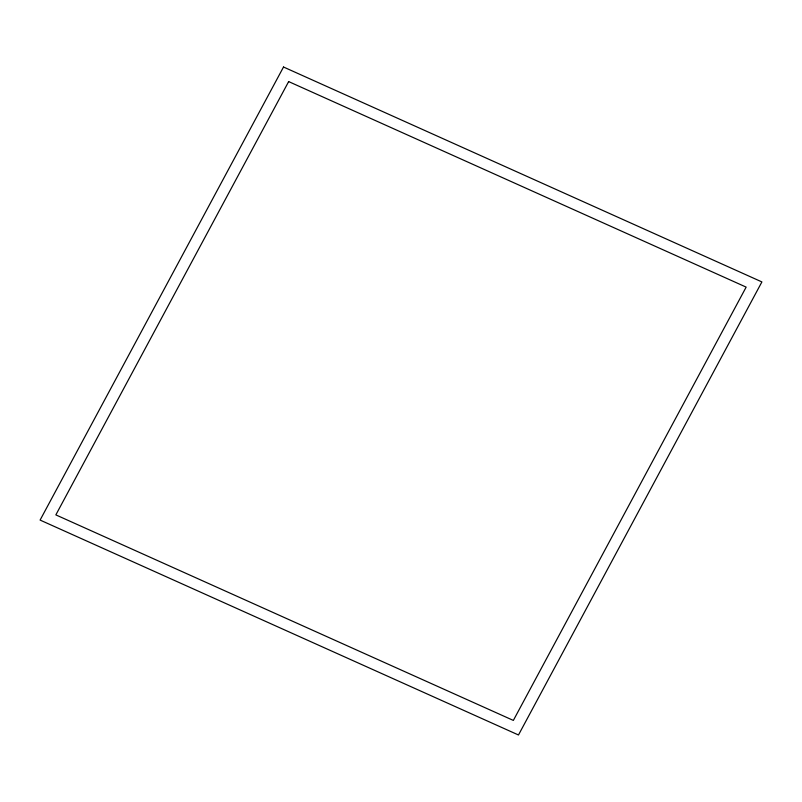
<?xml version="1.0" encoding="UTF-8"?>
<svg xmlns="http://www.w3.org/2000/svg" width="802" height="802" viewBox="0 0 802 802"><rect width="100%" height="100%" fill="white"/><g stroke="black" fill="none" stroke-linecap="round" stroke-linejoin="round"><path stroke-width="1.2" d="M283.517 67.017L40.1 520.077L518.483 734.983L761.9 281.923L283.517 67.017M288.65 81.583L55.849 514.884L513.35 720.417L746.151 287.116L288.65 81.583"/></g></svg>
